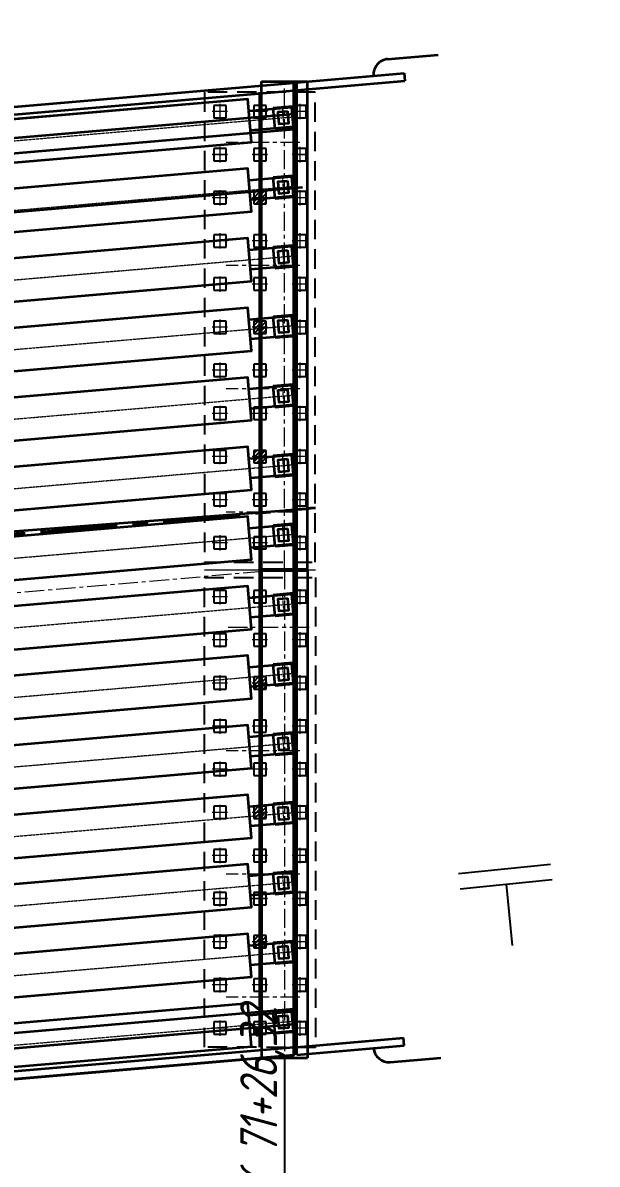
# Model space of a CAD drawing. Header units: millimetres. Extents: x 265754 to 14267433, y -6145605 to 2433772.
# Drawn here: x 6917823 to 6936469, y -613980 to -576932 of the extents above; entities that cross this region are included whole.
import ezdxf
from ezdxf import colors
from ezdxf.entities.mleader import LeaderData, LeaderLine
from ezdxf.math import Vec2, Vec3

# ---------------------------------------------------------------- set-up
doc = ezdxf.new("R2010")
doc.units = ezdxf.units.MM
for name, pattern in [('15-15', [6, 1.5, -3, 1.5]), ('CENTER', [50.8, 31.75, -6.35, 6.35, -6.35]), ('невидимая', [9.525, 6.35, -3.175]), ('осевая', [2, 1.25, -0.25, 0.25, -0.25])]:
    doc.linetypes.add(name, pattern=pattern)
for name, color, linetype, lineweight in [('1-Бетон', 106, 'Continuous', 35), ('1-Оси', 1, 'CENTER', 20), ('ИС_Выноски', 3, 'Continuous', 18), ('ИС_Ось', 3, 'осевая', 18)]:
    doc.layers.add(name, color=color, linetype=linetype, lineweight=lineweight)
doc.layers.add('_Defpoints', color=8, linetype='Continuous', plot=False)
for name, color, linetype in [('ИС_Невидимая', 4, 'невидимая'), ('Основное направление 30.05.Верх покрытия', 7, 'Continuous'), ('Основное направление 30.05.Ось трассы', 7, 'Continuous'), ('Петля 1 ось справа.Верх покрытия', 7, 'Continuous'), ('Штриховая', 7, 'Continuous')]:
    doc.layers.add(name, color=color, linetype=linetype)
doc.styles.add('0', font='isocpeur.ttf', dxfattribs={"width": 0.8, "oblique": 15})
doc.styles.add('ISOCPEUR', font='isocpeur.ttf', dxfattribs={"width": 0.8, "oblique": 15, "height": 2.5})
doc.dimstyles.new('М400нов', dxfattribs={"dimscale": 400, "dimtxt": 2.5, "dimasz": 2, "dimexe": 1, "dimexo": 1, "dimgap": 0.8, "dimtad": 1, "dimdec": 0, "dimzin": 0, "dimdsep": 46, "dimtxsty": '0', "dimblk": 'OBLIQUE', "dimcen": 0.09, "dimdle": 1, "dimclrd": 256, "dimclre": 256, "dimclrt": 256, "dimadec": 4, "dimazin": 0, "dimtfac": 1, "dimtdec": 0, "dimtmove": 1, "dimatfit": 2, "dimfxl": 1, "dimtolj": 1, "dimtzin": 0, "dimlwd": -1, "dimarcsym": 0})
pattern_1 = [(176.87772, (18.57729, 44.08204), (-0.00518798, -0.09510861), [])]
pattern_2 = [(176.87772, (15.45008, 41.27837), (-0.00518798, -0.09510861), [])]
pattern_3 = [(176.87772, (12.32287, 38.47471), (-0.00518798, -0.09510861), [])]

# ---------------------------------------------------------------- blocks, each defined once
blk = doc.blocks.new('дорога план')
at = {"layer": 'Основное направление 30.05.Верх покрытия', "color": 84, "flags": 128}
blk.add_lwpolyline([(-265125, 81028, 0.025264), (-191155, 52344, 0.186442), (374243, 80227)], format="xyb", dxfattribs=at)
at = {"layer": 'Основное направление 30.05.Верх покрытия', "color": 6, "flags": 128}
for points in [[(-265125, 77743, 0.024838), (-192097, 49496, 0.186005), (374243, 76946)], [(-265125, 67192, 0.023497), (-195127, 40334, 0.184624), (374243, 66407)], [(-265125, 63916, 0.023087), (-196068, 37485, 0.184202), (374243, 63136)]]:
    blk.add_lwpolyline(points, format="xyb", dxfattribs=at)
at = {"layer": 'Основное направление 30.05.Верх покрытия', "color": 5, "flags": 128}
for points in [[(-265125, 76921, 0.024735), (-192332, 48784, 0.185896), (374243, 76126)], [(374243, 67498, -0.184765), (-194813, 41283, -0.023634), (-265125, 68284, -0.023634)], [(-265125, 62822, 0.022954), (-196382, 36536, 0.184063), (374243, 62046)]]:
    blk.add_lwpolyline(points, format="xyb", dxfattribs=at)
at = {"layer": 'Основное направление 30.05.Ось трассы', "color": 1, "lineweight": 40, "flags": 128}
blk.add_lwpolyline([(-265125, 65117, 0.208487), (374243, 64335)], format="xyb", dxfattribs=at)
at = {"layer": 'Петля 1 ось справа.Верх покрытия', "color": 5, "linetype": '15-15', "flags": 128}
for points in [[(-265125, 72600, 0.024182), (-193572, 45033, 0.185328), (374243, 71810)], [(-265125, 58518, 0.022417), (-197623, 32786, 0.183514), (374243, 57743)]]:
    blk.add_lwpolyline(points, format="xyb", dxfattribs=at)
blk = doc.blocks.new('_None')
blk = doc.blocks.new('*D292')
at = {"layer": '1-Бетон', "transparency": 16777216}
blk.add_line((6933750, -658489), (6934314, -664008), dxfattribs=at)
blk.add_solid([(6934447, -663994), (6934182, -664022), (6934396, -664804)], dxfattribs=at)
at = {"layer": 'Defpoints', "color": 0, "transparency": 16777216}
for p in [(6853074, 131052), (6934396, -664804)]:
    blk.add_point(p, dxfattribs=at)
at = {"layer": '1-Бетон', "transparency": 16777216, "insert": (6934808, -660767), "char_height": 1000, "attachment_point": 5, "rotation": 275.8344, "style": '0'}
blk.add_mtext('\\A1;R800000', dxfattribs=at)
blk = doc.blocks.new('*U1420')
at = {"layer": 'ИС_Невидимая', "ltscale": 20}
blk.add_lwpolyline([(0.2, 0.2), (-0.2, 0.2), (-0.2, -0.2), (0.2, -0.2), (0.2, 0.2)], dxfattribs=at)
at = {"layer": 'ИС_Ось', "ltscale": 50}
for points in [[(0.25, 0), (-0.25, 0)], [(0, 0.25), (0, -0.25)]]:
    blk.add_lwpolyline(points, dxfattribs=at)
blk = doc.blocks.new('*U1421')
at = {"color": 0, "linetype": 'ByBlock', "lineweight": -2, "transparency": 16777216}
for p in [(0, 0), (1.3, 0), (2.6, 0), (0, -1.4), (1.3, -1.4), (2.6, -1.4), (0, -2.8), (1.3, -2.8), (2.6, -2.8), (0, -4.2), (1.3, -4.2), (2.6, -4.2), (0, -5.6), (1.3, -5.6), (2.6, -5.6), (0, -7), (1.3, -7), (2.6, -7), (0, -8.4), (1.3, -8.4), (2.6, -8.4), (0, -9.8), (1.3, -9.8), (2.6, -9.8), (0, -11.2), (1.3, -11.2), (2.6, -11.2), (0, -12.6), (1.3, -12.6), (2.6, -12.6), (0, -14), (1.3, -14), (2.6, -14)]:
    blk.add_blockref('*U1420', p, dxfattribs=at)
blk = doc.blocks.new('*U1422')
at = {"layer": 'ИС_Невидимая', "ltscale": 20}
blk.add_lwpolyline([(0.2, 0.2), (-0.2, 0.2), (-0.2, -0.2), (0.2, -0.2), (0.2, 0.2)], dxfattribs=at)
at = {"layer": 'ИС_Ось', "ltscale": 50}
for points in [[(0.25, 0), (-0.25, 0)], [(0, 0.25), (0, -0.25)]]:
    blk.add_lwpolyline(points, dxfattribs=at)
blk = doc.blocks.new('*U1423')
at = {"color": 0, "linetype": 'ByBlock', "lineweight": -2, "transparency": 16777216}
for p in [(0, 0), (1.3, 0), (2.6, 0), (0, -1.4), (1.3, -1.4), (2.6, -1.4), (0, -2.8), (1.3, -2.8), (2.6, -2.8), (0, -4.2), (1.3, -4.2), (2.6, -4.2), (0, -5.6), (1.3, -5.6), (2.6, -5.6), (0, -7), (1.3, -7), (2.6, -7), (0, -8.4), (1.3, -8.4), (2.6, -8.4), (0, -9.8), (1.3, -9.8), (2.6, -9.8), (0, -11.2), (1.3, -11.2), (2.6, -11.2), (0, -12.6), (1.3, -12.6), (2.6, -12.6), (0, -14), (1.3, -14), (2.6, -14)]:
    blk.add_blockref('*U1422', p, dxfattribs=at)
blk = doc.blocks.new('св поле кальм пл')
at = {"layer": 'Штриховая'}
h = blk.add_hatch(dxfattribs=at)
h.set_pattern_fill('ANSI31', color=256, scale=0.03)
h.set_pattern_definition(pattern_1)
h.paths.add_polyline_path([(-52.665, 72.01), (-52.932, 72.308), (-53.229, 72.041), (-52.962, 71.743)])
h = blk.add_hatch(dxfattribs=at)
h.set_pattern_fill('ANSI31', color=256, scale=0.03)
h.set_pattern_definition(pattern_2)
h.paths.add_polyline_path([(-55.792, 69.206), (-56.059, 69.504), (-56.357, 69.237), (-56.09, 68.939)])
h = blk.add_hatch(dxfattribs=at)
h.set_pattern_fill('ANSI31', color=256, scale=0.03)
h.set_pattern_definition(pattern_3)
h.paths.add_polyline_path([(-58.919, 66.402), (-59.186, 66.7), (-59.484, 66.433), (-59.217, 66.135)])
h = blk.add_hatch(dxfattribs=at)
h.set_pattern_fill('ANSI31', color=256, scale=0.03)
h.set_pattern_definition(pattern_3)
h.paths.add_polyline_path([(-64.689, 61.229), (-64.956, 61.527), (-64.659, 61.794), (-64.392, 61.496)])
h = blk.add_hatch(dxfattribs=at)
h.set_pattern_fill('ANSI31', color=256, scale=0.03)
h.set_pattern_definition(pattern_2)
h.paths.add_polyline_path([(-67.817, 58.425), (-68.084, 58.723), (-67.786, 58.99), (-67.519, 58.692)])
h = blk.add_hatch(dxfattribs=at)
h.set_pattern_fill('ANSI31', color=256, scale=0.03)
h.set_pattern_definition(pattern_1)
h.paths.add_polyline_path([(-70.944, 55.621), (-71.211, 55.919), (-70.913, 56.186), (-70.646, 55.888)])
at = {"layer": '1-Бетон', "color": 1}
blk.add_line((-50.397, 74.311), (-73.479, 53.618), dxfattribs=at)
at = {"layer": 'ИС_Невидимая', "ltscale": 0.1}
for points in [[(-62.953, 65.472), (-51.598, 75.652), (-49.195, 72.971), (-60.55, 62.791), (-62.953, 65.472)], [(-63.325, 65.138), (-74.68, 54.958), (-72.277, 52.278), (-60.922, 62.458), (-63.325, 65.138)]]:
    blk.add_lwpolyline(points, dxfattribs=at)
at = {"layer": 'ИС_Ось', "color": 3, "ltscale": 500}
blk.add_lwpolyline([(-73.479, 53.618), (-50.397, 74.312)], dxfattribs=at)
at = {"layer": 'ИС_Ось', "color": 1, "ltscale": 500}
blk.add_lwpolyline([(-60.736, 62.624), (-63.139, 65.305)], dxfattribs=at)
at = {"layer": 'ИС_Ось', "color": 1, "lineweight": 40, "ltscale": 2, "true_color": 0xff0000, "flags": 128}
blk.add_lwpolyline([(34.634, -46.806, 0.046583), (-64.636, 63.963, 0.046583)], format="xyb", dxfattribs=at)
at = {"color": 1, "rotation": 131.8774809}
for name, p in [('*U1423', (-60.418, 63.581)), ('*U1421', (-72.146, 53.067))]:
    blk.add_blockref(name, p, dxfattribs=at)
blk = doc.blocks.new('Б24 план')
at = {"layer": '1-Бетон'}
blk.add_lwpolyline([(1400, -700), (22600, -700), (22600, 700), (1400, 700)], close=True, dxfattribs=at)
for points in [[(1400, -310), (0, -310), (0, 310), (1400, 310)], [(22600, -310), (24000, -310), (24000, 310), (22600, 310)]]:
    blk.add_lwpolyline(points, dxfattribs=at)
at = {"layer": 'ИС_Ось', "color": 3, "ltscale": 20}
for points in [[(300, -310), (300, 310)], [(23700, -310), (23700, 310)], [(0, 0), (24000, 0)]]:
    blk.add_lwpolyline(points, dxfattribs=at)
blk = doc.blocks.new('*U2152')
at = {"rotation": 4.910079921255813}
blk.add_blockref('Б24 план', (-11956, -1027), dxfattribs=at)
blk = doc.blocks.new('*U2153')
at = {"layer": '_Defpoints', "color": 0, "linetype": 'ByBlock', "lineweight": -2, "transparency": 16777216}
for p in [(0, 0), (0, -2258), (0, -4516), (0, -6774), (0, -9032), (0, -11290), (0, -13548), (0, -15806), (0, -18064), (0, -20322), (0, -22580), (0, -24838), (0, -27096), (0, -29354)]:
    blk.add_blockref('*U2152', p, dxfattribs=at)
blk = doc.blocks.new('мост план кальмиус')
at = {"layer": 'ИС_Выноски'}
ml = blk.add_multileader_mtext('Standard', dxfattribs=at)
ml.set_content('Ось ростверка опоры ОК6 ПК 71+26,32', color=256, style='ISOCPEUR')
ml.set_leader_properties(color=256, linetype='ByLayer')
ml.set_arrow_properties(name='NONE')
ml.build(insert=Vec2(0, 0))
ml.multileader.update_dxf_attribs({"text_left_attachment_type": 6, "text_right_attachment_type": 6, "dogleg_length": 0.36, "arrow_head_size": 600, "scale": 200})
ctx = ml.context
ctx.base_point, ctx.scale, ctx.char_height, ctx.arrow_head_size, ctx.landing_gap_size, ctx.plane_origin, ctx.plane_x_axis, ctx.plane_y_axis = Vec3(73245.4, -32330.6), 200, 1200, 600, 125, Vec3(80241.1, -7446.2), Vec3(0, 1), Vec3(-1, 0)
ctx.left_attachment, ctx.right_attachment, ctx.text_align_type = 6, 6, 1
notes = []
notes.append((ctx, [(1, (1, 1, 0), (73245.4, -15820.4), (0, -1), 161, [(1, [(73245.4, -14402.4)], 0, [])])]))
ctx.mtext.insert, ctx.mtext.text_direction, ctx.mtext.rotation, ctx.mtext.width, ctx.mtext.alignment, ctx.mtext.flow_direction = Vec3(71805.4, -24156), Vec3(0, 1), 1.5707963, 17109.09, 2, 5
for ctx, leaders in notes:
    for number, flags, end, landing, length, lines in leaders:
        leader = LeaderData()
        leader.index, (leader.has_last_leader_line, leader.has_dogleg_vector, leader.attachment_direction) = number, flags
        leader.last_leader_point, leader.dogleg_vector, leader.dogleg_length = Vec3(end), Vec3(landing), length
        for number, points, colour, breaks in lines:
            line = LeaderLine()
            line.index, line.vertices, line.color, line.breaks = number, Vec3.list(points), colors.encode_raw_color(colour), breaks
            leader.lines.append(line)
        ctx.leaders.append(leader)

msp = doc.modelspace()

# ---------------------------------------------------------------- linework, layer by layer
at = {"layer": '1-Бетон', "color": 5}
for p, q in [((6925953.7768, -579688.2939), (6926718.9416, -579622.5606)), ((6926013.6914, -580385.7251), (6925953.7768, -579688.2939)), ((6926718.9416, -580325.1389), (6926013.6914, -580385.7251)), ((6925953.7768, -581946.2939), (6926718.9416, -581880.5606)), ((6926013.6914, -582643.7251), (6925953.7768, -581946.2939)), ((6926718.9416, -582583.1389), (6926013.6914, -582643.7251)), ((6925953.7768, -584204.2939), (6926718.9416, -584138.5606)), ((6926013.6914, -584901.7251), (6925953.7768, -584204.2939)), ((6926718.9416, -584841.1389), (6926013.6914, -584901.7251)), ((6925953.7768, -586462.2939), (6926718.9416, -586396.5606)), ((6926013.6914, -587159.7251), (6925953.7768, -586462.2939)), ((6926718.9416, -587099.1389), (6926013.6914, -587159.7251)), ((6925953.7768, -588720.2939), (6926718.9416, -588654.5606)), ((6926013.6914, -589417.7251), (6925953.7768, -588720.2939)), ((6926718.9416, -589357.1389), (6926013.6914, -589417.7251)), ((6925953.7768, -590978.2939), (6926718.9416, -590912.5606)), ((6926013.6914, -591675.7251), (6925953.7768, -590978.2939)), ((6926718.9416, -591615.1389), (6926013.6914, -591675.7251)), ((6925953.7768, -593236.2939), (6926718.9416, -593170.5606)), ((6926013.6914, -593933.7251), (6925953.7768, -593236.2939)), ((6926718.9416, -593873.1389), (6926013.6914, -593933.7251)), ((6925953.7768, -595494.2939), (6926718.9416, -595428.5606)), ((6926013.6914, -596191.7251), (6925953.7768, -595494.2939)), ((6926718.9416, -596131.1389), (6926013.6914, -596191.7251)), ((6925953.7768, -597752.2939), (6926718.9416, -597686.5606)), ((6926013.6914, -598449.7251), (6925953.7768, -597752.2939)), ((6926718.9416, -598389.1389), (6926013.6914, -598449.7251)), ((6925953.7768, -600010.2939), (6926718.9416, -599944.5606)), ((6926013.6914, -600707.7251), (6925953.7768, -600010.2939)), ((6926718.9416, -600647.1389), (6926013.6914, -600707.7251)), ((6925953.7768, -602268.2939), (6926718.9416, -602202.5606)), ((6926013.6914, -602965.7251), (6925953.7768, -602268.2939)), ((6926718.9416, -602905.1389), (6926013.6914, -602965.7251)), ((6925953.7768, -604526.2939), (6926718.9416, -604460.5606)), ((6926013.6914, -605223.7251), (6925953.7768, -604526.2939)), ((6926718.9416, -605163.1389), (6926013.6914, -605223.7251)), ((6925953.7768, -606784.2939), (6926718.9416, -606718.5606)), ((6926013.6914, -607481.7251), (6925953.7768, -606784.2939)), ((6926718.9416, -607421.1389), (6926013.6914, -607481.7251)), ((6925953.7768, -609042.2939), (6926718.9416, -608976.5606)), ((6926013.6914, -609739.7251), (6925953.7768, -609042.2939)), ((6926718.9416, -609679.1389), (6926013.6914, -609739.7251))]:
    msp.add_line(p, q, dxfattribs=at)
at = {"layer": '1-Бетон', "color": 3}
for p, q in [((6925568.9416, -594711.8593), (6927068.9416, -594711.8384)), ((6925569.162, -610531.8593), (6927069.162, -610531.8384))]:
    msp.add_line(p, q, dxfattribs=at)
at = {"layer": '1-Бетон'}
for points in [[(6929664.0106, -578110.2657), (6931303.7115, -577966.8104)], [(6926719.0044, -578869.8302), (6930205.6858, -578564.7851)], [(6930205.6858, -578564.7851), (6930227.4747, -578813.8338)], [(6779525.5592, -578878.4265), (6804390.0413, -581014.4711), (6836841.2633, -582380.1897), (6869303.2375, -582380.1897), (6901754.4595, -581014.4711), (6926618.9416, -578878.4265)], [(6926618.9416, -610440.5297), (6926618.9416, -578878.4265)], [(6926718.9416, -610431.9389), (6926718.9416, -578869.8357)], [(6926719.0044, -579120.7852), (6930227.4747, -578813.8338)], [(6837971.8121, -582630.1897), (6869308.4959, -582630.1897), (6901770.4221, -581264.0206), (6926618.9416, -579129.3473)], [(6926618.0502, -594659.6217), (6926718.0502, -594659.6217)], [(6904124.3863, -611971.5066), (6925246.5877, -610156.9518)], [(6926718.9387, -610180.9842), (6930183.8341, -609877.8451)], [(6926718.9387, -610431.9392), (6930205.623, -610126.8938)], [(6930205.623, -610126.8938), (6930183.8341, -609877.8451)], [(6926618.9416, -610189.6088), (6903658.8881, -612162.0488), (6869962.0458, -613580.1897), (6836182.455, -613580.1897), (6802485.6126, -612162.0488), (6779525.5592, -610189.6088)], [(6779525.5592, -610440.5297), (6802469.65, -612411.5983), (6836177.1966, -613830.1897), (6869967.3041, -613830.1897), (6903674.8508, -612411.5983), (6926618.9416, -610440.5297)], [(6929751.1036, -610668.569), (6931390.8045, -610525.1138)]]:
    msp.add_lwpolyline(points, dxfattribs=at)
at = {"layer": '1-Бетон', "color": 4}
for points in [[(6902643.0758, -580938.1323), (6926618.9416, -578878.4265), (6926618.9416, -610440.5297), (6903674.8508, -612411.5983), (6902643.0758, -612455.0209), (6902643.0758, -580938.1323)], [(6837971.8121, -583380.1897), (6869324.2708, -583380.1897), (6901818.31, -582012.6691), (6926618.9416, -579882.1097)], [(6837971.8121, -583880.1897), (6869334.7875, -583880.1897), (6901850.2353, -582511.7682), (6926618.9416, -580383.9514)], [(6902929.8097, -584329.5702), (6926905.6755, -582269.8644)], [(6926572.924, -592745.9091), (6902644.0432, -594592.1653)], [(6837971.8121, -612330.1897), (6869935.7541, -612330.1897), (6903579.075, -610914.3013), (6926618.9416, -608935.0048)], [(6837971.8121, -612830.1897), (6869946.2708, -612830.1897), (6903611.0002, -611413.4003), (6926618.9416, -609436.8464)]]:
    msp.add_lwpolyline(points, dxfattribs=at)
at = {"layer": '1-Бетон', "color": 3}
for points in [[(6925568.9419, -594661.8593), (6925569.1593, -578841.8178)], [(6925569.1593, -578841.8178), (6927069.1593, -578841.5657)], [(6927068.9419, -594661.8384), (6927069.1593, -578841.5657)], [(6925568.9416, -594661.8593), (6927068.9419, -594661.8384)], [(6925568.9416, -594711.8593), (6925569.162, -610531.8593)], [(6927068.9416, -594711.8384), (6927069.162, -610531.8384)]]:
    msp.add_lwpolyline(points, dxfattribs=at)
at = {"layer": '1-Бетон', "color": 5}
for points in [[(6926414.9643, -579799.227), (6926449.2012, -580197.7591), (6926150.3021, -580223.4367), (6926116.0652, -579824.9046), (6926414.9643, -579799.227)], [(6926414.9643, -582057.227), (6926449.2012, -582455.7591), (6926150.3021, -582481.4367), (6926116.0652, -582082.9046), (6926414.9643, -582057.227)], [(6926414.9643, -584315.227), (6926449.2012, -584713.7591), (6926150.3021, -584739.4367), (6926116.0652, -584340.9046), (6926414.9643, -584315.227)], [(6926414.9643, -586573.227), (6926449.2012, -586971.7591), (6926150.3021, -586997.4367), (6926116.0652, -586598.9046), (6926414.9643, -586573.227)], [(6926414.9643, -588831.227), (6926449.2012, -589229.7591), (6926150.3021, -589255.4367), (6926116.0652, -588856.9046), (6926414.9643, -588831.227)], [(6926414.9643, -591089.227), (6926449.2012, -591487.7591), (6926150.3021, -591513.4367), (6926116.0652, -591114.9046), (6926414.9643, -591089.227)], [(6926414.9643, -593347.227), (6926449.2012, -593745.7591), (6926150.3021, -593771.4367), (6926116.0652, -593372.9046), (6926414.9643, -593347.227)], [(6926414.9643, -595605.227), (6926449.2012, -596003.7591), (6926150.3021, -596029.4367), (6926116.0652, -595630.9046), (6926414.9643, -595605.227)], [(6926414.9643, -597863.227), (6926449.2012, -598261.7591), (6926150.3021, -598287.4367), (6926116.0652, -597888.9046), (6926414.9643, -597863.227)], [(6926414.9643, -600121.227), (6926449.2012, -600519.7591), (6926150.3021, -600545.4367), (6926116.0652, -600146.9046), (6926414.9643, -600121.227)], [(6926414.9643, -602379.227), (6926449.2012, -602777.7591), (6926150.3021, -602803.4367), (6926116.0652, -602404.9046), (6926414.9643, -602379.227)], [(6926414.9643, -604637.227), (6926449.2012, -605035.7591), (6926150.3021, -605061.4367), (6926116.0652, -604662.9046), (6926414.9643, -604637.227)], [(6926414.9643, -606895.227), (6926449.2012, -607293.7591), (6926150.3021, -607319.4367), (6926116.0652, -606920.9046), (6926414.9643, -606895.227)], [(6926414.9643, -609153.227), (6926449.2012, -609551.7591), (6926150.3021, -609577.4367), (6926116.0652, -609178.9046), (6926414.9643, -609153.227)]]:
    msp.add_lwpolyline(points, dxfattribs=at)
at = {"layer": '1-Бетон'}
for centre, radius, start, end in [((6925283.2148, -580835.6371), 19159.5186, 91.48069625, 179.41205732), ((6929707.5884, -578608.363), 500, 94.99999999, 185.00000001), ((6929707.5257, -610170.4717), 500, 185.0000002, 275.0000002), ((6921768.0347, -611430.3318, 33460.77), 15662.3085, 182.8208897, 280.3514047)]:
    msp.add_arc(centre, radius, start, end, dxfattribs=at)
at = {"layer": '1-Оси', "color": 1, "ltscale": 20}
msp.add_lwpolyline([(6926618.9416, -594659.6217), (6902746.4591, -596710.4462), (6869622.2208, -598105.1909), (6836502.7045, -598104.3667), (6803398.0417, -596710.4462), (6779525.5592, -594659.6217)], dxfattribs=at)
at = {"layer": '_Defpoints', "color": 4}
msp.add_lwpolyline([(6904004.5572, -581222.6442), (6925126.7586, -579408.0894)], dxfattribs=at)
at = {"layer": '_Defpoints', "lineweight": 40, "flags": 128}
msp.add_lwpolyline([(6538752.5302, -589636.0559, 0.2084871919), (7167131.0908, -589750.8949, 0.2084871919)], format="xyb", dxfattribs=at)
at = {"layer": 'Defpoints'}
for points in [[(6931967.502, -604540.2392), (6934952.7739, -604243.3356)], [(6932016.986, -605037.7845), (6935002.2579, -604740.8809)], [(6933509.6219, -604889.3327), (6933707.5576, -606879.514)]]:
    msp.add_lwpolyline(points, dxfattribs=at)
at = {"layer": 'ИС_Ось', "color": 1, "ltscale": 500}
for points in [[(6926318.9416, -594687.5554), (6926319.1593, -578841.6917)], [(6925519.0214, -579186.9899), (6925519.1531, -610187.0986)], [(6923719.0848, -594686.885), (6927319.0848, -594686.8349)], [(6926318.9416, -594687.5554), (6926318.9416, -610531.8488)]]:
    msp.add_lwpolyline(points, dxfattribs=at)
at = {"layer": 'ИС_Ось', "ltscale": 50}
for points in [[(6924219.023, -579562.1216), (6924219.023, -580062.1216)], [(6925519.023, -579562.1216), (6925519.023, -580062.1216)], [(6926818.2716, -579562.1189), (6926818.2716, -580062.1189)], [(6924469.023, -579812.1216), (6923969.023, -579812.1216)], [(6925769.023, -579812.1216), (6925269.023, -579812.1216)], [(6927068.2716, -579812.1189), (6926568.2716, -579812.1189)], [(6924469.023, -581212.1216), (6923969.023, -581212.1216)], [(6924219.023, -580962.1216), (6924219.023, -581462.1216)], [(6925769.023, -581212.1216), (6925269.023, -581212.1216)], [(6925519.023, -580962.1216), (6925519.023, -581462.1216)], [(6927068.2716, -581212.1189), (6926568.2716, -581212.1189)], [(6926818.2716, -580962.1189), (6926818.2716, -581462.1189)], [(6924219.023, -582362.1216), (6924219.023, -582862.1216)], [(6925519.023, -582362.1216), (6925519.023, -582862.1216)], [(6926818.2716, -582362.1189), (6926818.2716, -582862.1189)], [(6924469.023, -582612.1216), (6923969.023, -582612.1216)], [(6925769.023, -582612.1216), (6925269.023, -582612.1216)], [(6927068.2716, -582612.1189), (6926568.2716, -582612.1189)], [(6924219.023, -583762.1216), (6924219.023, -584262.1216)], [(6925519.023, -583762.1216), (6925519.023, -584262.1216)], [(6926818.2716, -583762.1189), (6926818.2716, -584262.1189)], [(6924469.023, -584012.1216), (6923969.023, -584012.1216)], [(6925769.023, -584012.1216), (6925269.023, -584012.1216)], [(6927068.2716, -584012.1189), (6926568.2716, -584012.1189)], [(6924219.023, -585162.1216), (6924219.023, -585662.1216)], [(6925519.023, -585162.1216), (6925519.023, -585662.1216)], [(6926818.2716, -585162.1189), (6926818.2716, -585662.1189)], [(6924469.023, -585412.1216), (6923969.023, -585412.1216)], [(6925769.023, -585412.1216), (6925269.023, -585412.1216)], [(6927068.2716, -585412.1189), (6926568.2716, -585412.1189)], [(6924469.023, -586812.1216), (6923969.023, -586812.1216)], [(6924219.023, -586562.1216), (6924219.023, -587062.1216)], [(6925769.023, -586812.1216), (6925269.023, -586812.1216)], [(6925519.023, -586562.1216), (6925519.023, -587062.1216)], [(6927068.2716, -586812.1189), (6926568.2716, -586812.1189)], [(6926818.2716, -586562.1189), (6926818.2716, -587062.1189)], [(6924469.023, -588212.1216), (6923969.023, -588212.1216)], [(6924219.023, -587962.1216), (6924219.023, -588462.1216)], [(6925769.023, -588212.1216), (6925269.023, -588212.1216)], [(6925519.023, -587962.1216), (6925519.023, -588462.1216)], [(6927068.2716, -588212.1189), (6926568.2716, -588212.1189)], [(6926818.2716, -587962.1189), (6926818.2716, -588462.1189)], [(6924219.023, -589362.1216), (6924219.023, -589862.1216)], [(6925519.023, -589362.1216), (6925519.023, -589862.1216)], [(6926818.2716, -589362.1189), (6926818.2716, -589862.1189)], [(6924469.023, -589612.1216), (6923969.023, -589612.1216)], [(6925769.023, -589612.1216), (6925269.023, -589612.1216)], [(6927068.2716, -589612.1189), (6926568.2716, -589612.1189)], [(6924219.023, -590762.1216), (6924219.023, -591262.1216)], [(6925519.023, -590762.1216), (6925519.023, -591262.1216)], [(6926818.2716, -590762.1189), (6926818.2716, -591262.1189)], [(6924469.023, -591012.1216), (6923969.023, -591012.1216)], [(6925769.023, -591012.1216), (6925269.023, -591012.1216)], [(6927068.2716, -591012.1189), (6926568.2716, -591012.1189)], [(6924219.023, -592162.1216), (6924219.023, -592662.1216)], [(6925519.023, -592162.1216), (6925519.023, -592662.1216)], [(6926818.2716, -592162.1189), (6926818.2716, -592662.1189)], [(6924469.023, -592412.1216), (6923969.023, -592412.1216)], [(6925769.023, -592412.1216), (6925269.023, -592412.1216)], [(6927068.2716, -592412.1189), (6926568.2716, -592412.1189)], [(6924469.023, -593812.1216), (6923969.023, -593812.1216)], [(6924219.023, -593562.1216), (6924219.023, -594062.1216)], [(6925769.023, -593812.1216), (6925269.023, -593812.1216)], [(6925519.023, -593562.1216), (6925519.023, -594062.1216)], [(6927068.2716, -593812.1189), (6926568.2716, -593812.1189)], [(6926818.2716, -593562.1189), (6926818.2716, -594062.1189)], [(6924218.2716, -595311.5865), (6924218.2716, -595811.5865)], [(6925519.1504, -595311.5893), (6925519.1504, -595811.5893)], [(6926818.2716, -595311.5865), (6926818.2716, -595811.5865)], [(6924468.2716, -595561.5865), (6923968.2716, -595561.5865)], [(6925769.1504, -595561.5893), (6925269.1504, -595561.5893)], [(6927068.2716, -595561.5865), (6926568.2716, -595561.5865)], [(6924218.2716, -596711.5865), (6924218.2716, -597211.5865)], [(6925519.1504, -596711.5893), (6925519.1504, -597211.5893)], [(6926818.2716, -596711.5865), (6926818.2716, -597211.5865)], [(6924468.2716, -596961.5865), (6923968.2716, -596961.5865)], [(6925769.1504, -596961.5893), (6925269.1504, -596961.5893)], [(6927068.2716, -596961.5865), (6926568.2716, -596961.5865)], [(6924218.2716, -598111.5865), (6924218.2716, -598611.5865)], [(6925519.1504, -598111.5893), (6925519.1504, -598611.5893)], [(6926818.2716, -598111.5865), (6926818.2716, -598611.5865)], [(6924468.2716, -598361.5865), (6923968.2716, -598361.5865)], [(6925769.1504, -598361.5893), (6925269.1504, -598361.5893)], [(6927068.2716, -598361.5865), (6926568.2716, -598361.5865)], [(6924468.2716, -599761.5865), (6923968.2716, -599761.5865)], [(6924218.2716, -599511.5865), (6924218.2716, -600011.5865)], [(6925769.1504, -599761.5893), (6925269.1504, -599761.5893)], [(6925519.1504, -599511.5893), (6925519.1504, -600011.5893)], [(6927068.2716, -599761.5865), (6926568.2716, -599761.5865)], [(6926818.2716, -599511.5865), (6926818.2716, -600011.5865)], [(6924468.2716, -601161.5865), (6923968.2716, -601161.5865)], [(6924218.2716, -600911.5865), (6924218.2716, -601411.5865)], [(6925769.1504, -601161.5893), (6925269.1504, -601161.5893)], [(6925519.1504, -600911.5893), (6925519.1504, -601411.5893)], [(6927068.2716, -601161.5865), (6926568.2716, -601161.5865)], [(6926818.2716, -600911.5865), (6926818.2716, -601411.5865)], [(6924218.2716, -602311.5865), (6924218.2716, -602811.5865)], [(6925519.1504, -602311.5893), (6925519.1504, -602811.5893)], [(6926818.2716, -602311.5865), (6926818.2716, -602811.5865)], [(6924468.2716, -602561.5865), (6923968.2716, -602561.5865)], [(6925769.1504, -602561.5893), (6925269.1504, -602561.5893)], [(6927068.2716, -602561.5865), (6926568.2716, -602561.5865)], [(6924218.2716, -603711.5865), (6924218.2716, -604211.5865)], [(6925519.1504, -603711.5893), (6925519.1504, -604211.5893)], [(6926818.2716, -603711.5865), (6926818.2716, -604211.5865)], [(6924468.2716, -603961.5865), (6923968.2716, -603961.5865)], [(6925769.1504, -603961.5893), (6925269.1504, -603961.5893)], [(6927068.2716, -603961.5865), (6926568.2716, -603961.5865)], [(6924218.2716, -605111.5865), (6924218.2716, -605611.5865)], [(6925519.1504, -605111.5893), (6925519.1504, -605611.5893)], [(6926818.2716, -605111.5865), (6926818.2716, -605611.5865)], [(6924468.2716, -605361.5865), (6923968.2716, -605361.5865)], [(6925769.1504, -605361.5893), (6925269.1504, -605361.5893)], [(6927068.2716, -605361.5865), (6926568.2716, -605361.5865)], [(6924468.2716, -606761.5865), (6923968.2716, -606761.5865)], [(6924218.2716, -606511.5865), (6924218.2716, -607011.5865)], [(6925769.1504, -606761.5893), (6925269.1504, -606761.5893)], [(6925519.1504, -606511.5893), (6925519.1504, -607011.5893)], [(6927068.2716, -606761.5865), (6926568.2716, -606761.5865)], [(6926818.2716, -606511.5865), (6926818.2716, -607011.5865)], [(6924218.2716, -607911.5865), (6924218.2716, -608411.5865)], [(6925519.1504, -607911.5893), (6925519.1504, -608411.5893)], [(6926818.2716, -607911.5865), (6926818.2716, -608411.5865)], [(6924468.2716, -608161.5865), (6923968.2716, -608161.5865)], [(6925769.1504, -608161.5893), (6925269.1504, -608161.5893)], [(6927068.2716, -608161.5865), (6926568.2716, -608161.5865)], [(6924218.2716, -609311.5865), (6924218.2716, -609811.5865)], [(6925519.1504, -609311.5893), (6925519.1504, -609811.5893)], [(6926818.2716, -609311.5865), (6926818.2716, -609811.5865)], [(6924468.2716, -609561.5865), (6923968.2716, -609561.5865)], [(6925769.1504, -609561.5893), (6925269.1504, -609561.5893)], [(6927068.2716, -609561.5865), (6926568.2716, -609561.5865)]]:
    msp.add_lwpolyline(points, dxfattribs=at)
at = {"layer": 'ИС_Ось', "color": 3, "ltscale": 500}
for points in [[(6926818.5164, -580811.5883), (6924419.0371, -580811.5883)], [(6926818.5164, -584811.5905), (6924419.0371, -584811.5905)], [(6926818.5164, -588811.5883), (6924419.0371, -588811.5883)], [(6926718.4998, -592811.5905), (6924419.0371, -592811.5905)], [(6927117.4763, -596561.5871), (6924419.0371, -596561.5928)], [(6926818.5164, -600561.595), (6924419.0371, -600561.595)], [(6926818.5164, -604561.5928), (6924419.0371, -604561.5928)], [(6926818.5164, -608561.595), (6924419.0371, -608561.595)]]:
    msp.add_lwpolyline(points, dxfattribs=at)
at = {"layer": 'Основное направление 30.05.Ось трассы', "color": 2, "lineweight": 40, "true_color": 0xf1eb1f, "flags": 128}
msp.add_lwpolyline([(6538152.8717, -591010.9776, 0.2084871919), (7167730.2467, -591126.0357, 0.2084871919)], format="xyb", dxfattribs=at)
at = {"layer": 'Основное направление 30.05.Ось трассы', "color": 1, "lineweight": 40, "flags": 128}
msp.add_lwpolyline([(6533255.6608, -602239.5049, 0.2084871919), (7172623.3532, -602356.3522)], format="xyb", dxfattribs=at)

# ---------------------------------------------------------------- block references
at = {"rotation": 0.05956409231201451}
msp.add_blockref('дорога план', (6798447.7567, -667080.4588), dxfattribs=at)
at = {"layer": '1-Бетон'}
msp.add_blockref('мост план кальмиус', (6853073.53, -668947.9294), dxfattribs=at)
at = {"layer": '1-Бетон', "color": 1, "xscale": 999.9999999999985, "yscale": 999.9999999999985, "zscale": 999.9999999999985, "rotation": 228.1225190970572}
msp.add_blockref('св поле кальм пл', (6836546.8121, -598105.1897), dxfattribs=at)
at = {"layer": '_Defpoints'}
msp.add_blockref('*U2153', (6914625.5724, -581012.798), dxfattribs=at)

# ---------------------------------------------------------------- dimensions: what is measured, and where the dimension line sits
at = {"layer": '1-Бетон'}
dim = msp.add_radius_dim(center=(6853073.53, 131052.1027), mpoint=(6934395.7587, -664803.8808), dimstyle='М400нов', override={"dimsah": 1}, dxfattribs=at)
dim.commit()
dim.dimension.update_dxf_attribs({"geometry": '*D292', "text_midpoint": (6933991.7931, -660850.4916), "dimtype": 164})

# ---------------------------------------------------------------- leaders
at = {"layer": 'ИС_Выноски'}
ml = msp.add_multileader_mtext('Standard', dxfattribs=at)
ml.set_content('Ось ростверка опоры ОК6 ПК 71+26,32', color=256, style='ISOCPEUR')
ml.set_leader_properties(color=256, linetype='ByLayer')
ml.set_arrow_properties(name='NONE')
ml.build(insert=Vec2(0, 0))
ml.multileader.update_dxf_attribs({"text_left_attachment_type": 6, "text_right_attachment_type": 6, "dogleg_length": 0.36, "arrow_head_size": 600, "scale": 200})
ctx = ml.context
ctx.base_point, ctx.scale, ctx.char_height, ctx.arrow_head_size, ctx.landing_gap_size, ctx.plane_origin, ctx.plane_x_axis, ctx.plane_y_axis = Vec3(6926318.9416, -502635.447), 200, 1200, 600, 125, Vec3(6933314.6181, -477751.0722), Vec3(0, 1), Vec3(-1, 0)
ctx.left_attachment, ctx.right_attachment, ctx.text_align_type = 6, 6, 1
notes = []
notes.append((ctx, [(1, (1, 1, 0), (6926318.9416, -486125.3273), (0, -1), 161.0417, [(1, [(6926318.9416, -484707.3191)], 0, [])])]))
ctx.mtext.insert, ctx.mtext.text_direction, ctx.mtext.rotation, ctx.mtext.width, ctx.mtext.alignment, ctx.mtext.flow_direction = Vec3(6924878.9416, -494460.908), Vec3(0, 1), 1.5707963268, 17109.090455, 2, 5
ml = msp.add_multileader_mtext('Standard', dxfattribs=at)
ml.set_content('Ось ростверка опоры ОК6 ПК 71+26,32', color=256, style='ISOCPEUR')
ml.set_leader_properties(color=256, linetype='ByLayer')
ml.set_arrow_properties(name='NONE')
ml.build(insert=Vec2(0, 0))
ml.multileader.update_dxf_attribs({"text_left_attachment_type": 6, "text_right_attachment_type": 6, "dogleg_length": 0.36, "arrow_head_size": 600, "scale": 200})
ctx = ml.context
ctx.base_point, ctx.scale, ctx.char_height, ctx.arrow_head_size, ctx.landing_gap_size, ctx.plane_origin, ctx.plane_x_axis, ctx.plane_y_axis = Vec3(6926318.9416, -628459.9767), 200, 1200, 600, 125, Vec3(6933314.6181, -603575.6019), Vec3(0, 1), Vec3(-1, 0)
ctx.left_attachment, ctx.right_attachment, ctx.text_align_type = 6, 6, 1
notes.append((ctx, [(1, (1, 1, 0), (6926318.9416, -611949.8569), (0, -1), 161.0417, [(1, [(6926318.9416, -610531.8488)], 0, [])])]))
ctx.mtext.insert, ctx.mtext.text_direction, ctx.mtext.rotation, ctx.mtext.width, ctx.mtext.alignment, ctx.mtext.flow_direction = Vec3(6924878.9416, -620285.4377), Vec3(0, 1), 1.5707963268, 17109.090455, 2, 5
for ctx, leaders in notes:
    for number, flags, end, landing, length, lines in leaders:
        leader = LeaderData()
        leader.index, (leader.has_last_leader_line, leader.has_dogleg_vector, leader.attachment_direction) = number, flags
        leader.last_leader_point, leader.dogleg_vector, leader.dogleg_length = Vec3(end), Vec3(landing), length
        for number, points, colour, breaks in lines:
            line = LeaderLine()
            line.index, line.vertices, line.color, line.breaks = number, Vec3.list(points), colors.encode_raw_color(colour), breaks
            leader.lines.append(line)
        ctx.leaders.append(leader)

doc.saveas('drawing.dxf')
